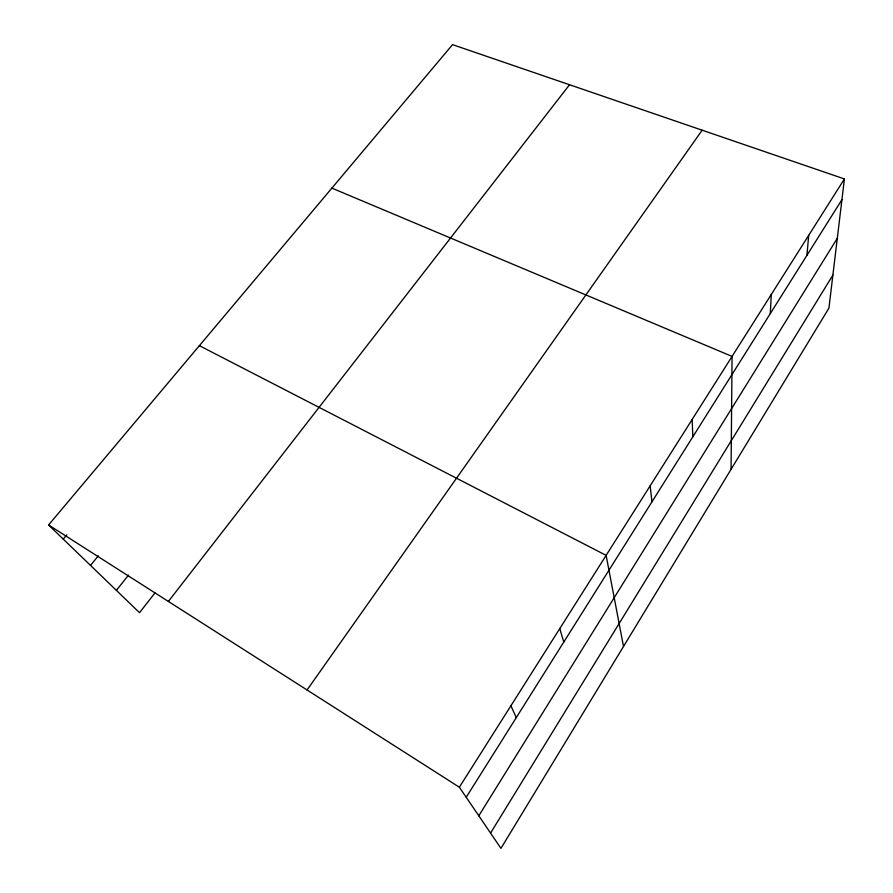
<?xml version="1.0" encoding="UTF-8"?>
<svg xmlns="http://www.w3.org/2000/svg" width="893" height="893" viewBox="0 0 893 893"><rect width="100%" height="100%" fill="white"/><g stroke="black" fill="none" stroke-linecap="round" stroke-linejoin="round"><path stroke-width="1.34" d="M731.066 469.327L732.07 356.407L331.872 188.122M770.291 313.61L771.295 294.444M806.926 255.331L808.701 235.35M844.41 178.946L828.927 308.13L500.951 848.35L459.359 787.213L48.59 524.972L452.539 44.65L844.41 178.946L459.359 787.213M490.57 833.08L832.879 275.1M478.804 815.8L837.288 238.331M466.202 797.27L841.932 199.652M307.058 689.976L702.155 130.199M168.386 601.447L569.544 84.746M154.98 592.952L139.52 612.687L48.59 524.972M116.369 590.362L128.514 575.125M90.517 565.414L98.308 555.848M63.236 539.104L66.763 534.862M199.385 345.658L606.124 555.357L623.504 646.487M510.908 705.783L516.277 717.626M559.755 628.605L563.796 642.045M650.193 485.747L651.923 501.866M692.12 419.509L692.868 436.755"/></g></svg>
